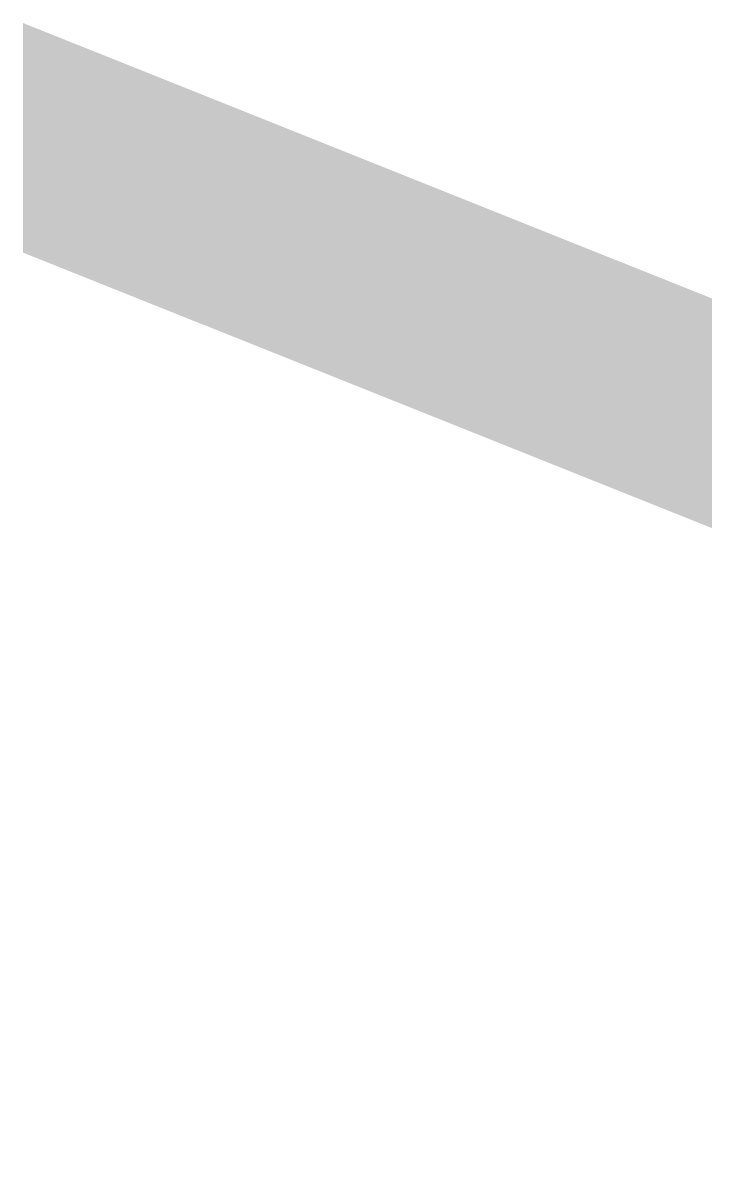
# Model space of a CAD drawing. Header units: metres. Extents: x -16 to 12.8, y 16.8 to 64.8.
import ezdxf

# ---------------------------------------------------------------- set-up
doc = ezdxf.new("R2010")
doc.units = ezdxf.units.M

# ---------------------------------------------------------------- blocks, each defined once
blk = doc.blocks.new('B0', base_point=(1, -2, 3))
at = {"extrusion": (0, 3, 4)}
blk.add_solid([(0, 0, 7), (3, 0, 7), (0, 4, 7), (3, 4, 7)], dxfattribs=at)
blk = doc.blocks.new('B1', base_point=(1, -2, 3))
at = {"extrusion": (0, 3, 4), "xscale": 2, "yscale": 3, "zscale": 4, "rotation": 90}
blk.add_blockref('B0', (10, 20, 30), dxfattribs=at)

msp = doc.modelspace()

# ---------------------------------------------------------------- block references
at = {"extrusion": (0, 0, -1), "xscale": 3, "yscale": -2, "zscale": 4, "rotation": 180}
msp.add_blockref('B1', (10, 20, 30), dxfattribs=at)

doc.saveas('drawing.dxf')
